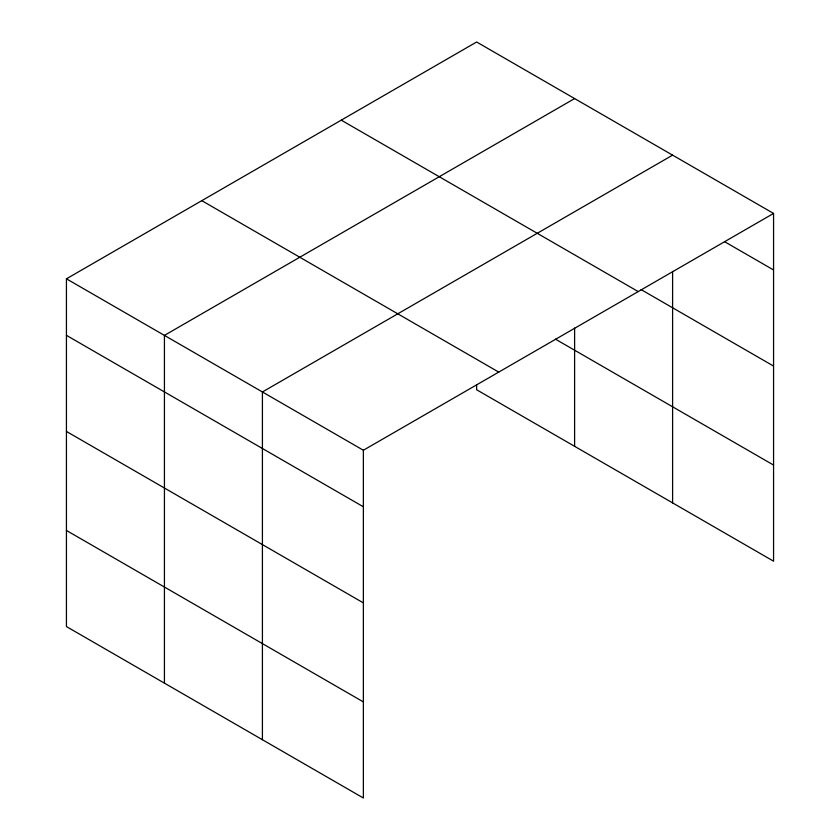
<?xml version="1.0" encoding="UTF-8"?>
<svg xmlns="http://www.w3.org/2000/svg" width="840" height="840" viewBox="0 0 840 840"><rect width="100%" height="100%" fill="white"/><g stroke="black" fill="none" stroke-linecap="round" stroke-linejoin="round"><path stroke-width="1.26" d="M672.599 271.415L672.599 502.898M476.627 384.552L476.627 389.75L773.567 561.183L773.567 213.434L476.627 42L66.434 278.817L66.434 626.567L363.374 798L363.374 450.251L66.434 278.817M574.613 98.574L164.43 335.391L164.43 683.141M672.599 155.148L262.416 391.965L262.416 739.715M363.374 450.251L773.567 213.434M724.784 241.804L773.567 269.966M641.067 289.569L773.567 366.072M341.26 120.152L638.2 291.585M555.461 339.161L773.567 465.077M201.799 200.666L498.74 372.099M66.434 335.349L363.374 506.782M66.434 431.445L363.374 602.889M66.434 530.46L363.374 701.904M574.613 328.072L574.613 446.324"/></g></svg>
